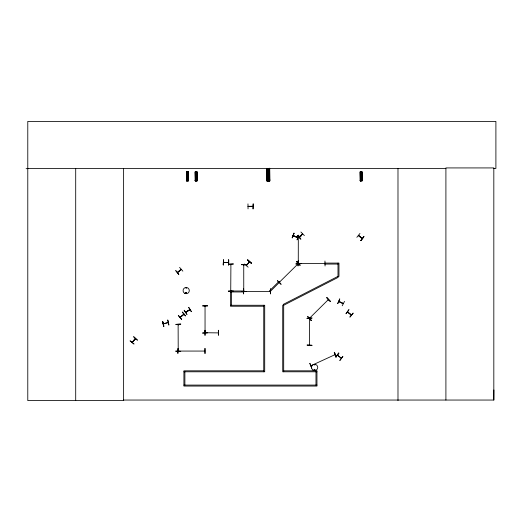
<?xml version="1.0" encoding="UTF-8"?>
<svg xmlns="http://www.w3.org/2000/svg" width="522" height="522" viewBox="0 0 522 522"><rect width="100%" height="100%" fill="white"/><g stroke="black" fill="none" stroke-linecap="round" stroke-linejoin="round"><path stroke-width="0.78" d="M493.46 168.469L495.9 168.469L495.9 121.404L27.783 121.404L27.783 400.596L123.688 400.596L123.623 400.048L493.819 400.048L493.89 389.954M178.165 324.384L178.172 324.938L178.361 324.397M230.959 290.871L230.731 290.421L230.737 290.976M243.937 264.791L243.741 265.333L243.741 264.778M324.416 263.59L324.952 263.388L298.271 263.61L298.31 236.929M298.264 263.14L298.31 263.662M185.721 292.79C186.556 294.525 186.811 291.596 185.799 292.692M185.858 292.829C186.55 294.154 186.498 291.694 185.897 292.992M314.153 369.739C315.405 368.127 314.897 371.481 314.205 369.622M314.897 364.891L314.401 364.682L314.851 364.943M314.309 369.654C314.91 370.868 315.047 368.8 314.375 369.589M186.184 312.019L185.623 312.156L189.91 309.807M189.453 309.82L189.838 309.585L185.682 312.058M358.399 235.507L362.235 238.639L358.314 235.507M358.908 235.663L358.497 235.331M337.375 355.273L341.316 358.209M347.522 311.928L351.286 315.014M348.017 312.11L347.659 311.758M358.568 235.383L362.34 238.463L361.844 238.384M347.476 311.96L351.463 314.883L350.98 314.779M178.361 324.873L178.119 324.436L178.217 351.097M205.022 306.146L205.25 306.577M205.244 332.644L205.27 332.299M230.717 290.486L230.737 290.924L230.907 264.315L230.685 264.713M243.715 264.882L243.944 265.228M298.284 237.034L298.31 237.484M163.321 323.764L168.025 322.446M246.391 265.639L249.542 261.809M135.459 338.667L132.17 342.328M311.438 365.537L310.995 365.7L335.222 354.568M298.349 263.551L279.329 282.291L279.851 282.095M298.049 263.891L298.708 263.388M310.016 318.218L309.605 318.883M328.56 299.693L328.07 299.824M177.78 272.106L177.363 272.464M180.051 317.272L183.953 314.205L180.201 317.369M293.919 233.171L292.209 237.862L293.899 233.164M292.176 237.849L294.121 233.256M293.54 235.872L293.24 235.468M205.048 306.042L205.048 332.749M205.244 332.736L218.131 332.892M243.937 291.472L243.911 290.982M298.506 237.412L298.525 236.981M309.402 318.342L309.402 318.896L309.572 318.342M338.817 301.514L343.372 303.478M342.217 305.788L344.513 301.357M178.165 351.091L178.668 351.045L178.217 350.823M244.244 291.256L243.794 291.211M269.946 291.237L270.331 291.452M248.041 206.301L253.033 206.301L248.094 206.471M223.507 262.331L228.505 262.559M302.623 233.967L299.217 237.399M181.219 269.456L177.46 272.608M180.09 317.239L180.429 316.945M310.903 365.504L311.334 365.354M356.839 237.34L359.965 233.451M360.735 240.518L363.912 236.668M349.877 316.952L353.035 313.089M350.021 317.069L353.192 313.22M338.771 353.061L335.816 357.087L338.752 353.042M335.79 357.061L338.915 353.172M178.165 350.875L178.563 351.097M204.755 351.065L178.217 351.071M269.894 291.263L270.331 291.243M324.971 263.59L324.482 263.61M223.56 262.331L228.395 262.553M248.146 267.173L244.303 263.995M133.612 336.84L137.286 340.207M135.302 338.53L132.275 342.288M133.965 343.933L130.056 340.82L133.919 343.985M297.873 263.786L298.153 263.434M279.792 282.134L279.459 282.441M280.98 284.327L277.443 280.803M326.909 297.651L330.263 301.357L326.889 297.671M297.325 235.579L300.855 239.109M299.067 237.249L302.466 233.81M304.378 235.579L300.9 232.003M179.581 267.388L182.857 271.153M177.402 272.432L181.121 269.208L180.938 269.659M177.5 272.647L181.31 269.378M181.676 319.275L178.478 315.445M183.835 314.022L183.64 314.485M180.181 317.454L183.992 314.185M230.907 290.924L230.959 290.526M334.798 354.738L335.15 354.582M328.221 300.019L328.39 299.576L309.357 318.394L309.383 318.831M188.625 307.504L191.287 311.725M185.728 312.358L190.041 309.794M186.967 314.361L184.149 310.238L186.909 314.394M178.341 351.097L178.361 350.556L178.165 351.045M293.318 235.507L297.625 237.595M168.097 322.713L163.412 323.914M334.217 352.383L336.357 356.891M335.248 354.751L334.896 354.94M343.248 303.615L338.83 301.403M246.338 265.62L249.412 261.698M204.722 351.097L204.272 351.052M337.486 355.117L341.271 358.203M268.21 180.853L268.543 180.847L268.236 180.318M186.184 288.268L186.184 287.72L186.126 288.235M218.366 330.289L218.385 335.281L218.405 330.289M205.029 335.281L205.015 330.296L204.996 335.281M266.99 168.913L269.482 168.88M267.003 169.826L269.496 169.8M195.202 180.893L197.127 180.866L197.029 171.849L195.104 171.882L195.241 180.893M267.016 171.196L269.509 171.17M186.517 172.795L188.181 172.775M195.248 172.795L196.911 172.775M267.029 172.417L269.522 172.384M186.524 173.402L188.188 173.389M195.254 173.402L196.918 173.389M361.492 171.855L362.079 171.849L362.131 180.866L360.252 180.893L360.154 171.882L361.948 171.862L362.046 180.866M186.53 174.322L188.194 174.302M195.261 174.322L196.924 174.302M267.042 173.787L269.535 173.761M360.291 172.795L361.955 172.775M186.537 175.131L188.201 175.111M195.267 175.131L196.931 175.111M360.297 173.402L361.961 173.389M186.55 176.044L188.214 176.025M195.28 176.044L196.944 176.025M360.31 174.322L361.974 174.302M360.317 175.131L361.981 175.111M360.324 176.044L361.987 176.025M186.589 179.966L188.253 179.953M195.319 179.966L196.983 179.953M186.315 180.227L188.533 180.207M186.321 180.299L188.533 180.273M195.045 180.227L197.264 180.207M195.052 180.299L197.264 180.273M267.107 179.666L269.6 179.64M266.696 180.168L270.024 180.031M268.158 180.286L268.556 180.299M360.369 179.966L362.033 179.953M266.794 168.338L266.938 181.049L269.809 181.01L269.665 168.293L269.75 181.01M360.095 180.227L362.314 180.207M360.095 180.299L362.314 180.273M295.902 236.668L300.887 236.662M295.902 236.877L300.887 236.844M298.238 261.007L298.016 265.998L298.173 261.007M324.952 261.007L325.056 265.998M233.314 263.995L228.329 264.276L233.314 263.969M241.327 264.517L246.319 264.504M241.334 264.726L246.319 264.693M243.637 293.847L243.67 288.855M228.329 291.061L230.47 291.048M228.329 291.243L233.314 290.989M241.334 291.504L246.319 291.504M269.913 291.459L270.344 291.433L243.794 291.485M202.634 305.781L207.625 305.768M202.64 305.99L207.625 305.957M205.029 306.525L205.218 306.094M311.986 345.29L306.995 345.068L311.986 345.316M178.1 348.468L177.871 353.453L178.028 348.468M205.087 348.461L205.094 353.453M204.324 350.875L204.755 350.856M175.757 351.182L180.749 351.358L175.757 351.11M26.1 168.665L27.783 168.658M27.783 168.469L445.905 168.469M248.041 208.885L247.97 203.893M253.033 208.885L253.287 203.893M228.492 259.923L228.492 264.908M223.488 262.612L228.505 262.612M337.995 264.06L324.691 264.06L324.691 263.095L338.967 263.095L338.967 276.399L337.995 276.399L337.995 263.095M243.754 290.995L230.456 290.995L230.476 306.238L263.74 306.238M230.456 291.961L243.754 291.961L243.741 264.83M230.476 305.266L264.706 305.266L264.706 371.788L183.914 371.788M263.74 370.816L183.914 370.816L183.914 386.058L316.952 386.058L316.952 370.816L283.694 370.816M316.952 371.788L282.722 371.788L282.722 305.266L283.694 305.266L338.158 277.365L337.714 276.503L283.25 304.404L283.694 305.266L283.694 371.788M183.914 385.086L316.952 385.086M205.263 332.677L205.244 332.299M297.723 237.366L297.286 237.412M297.755 237.595L293.194 235.67M293.11 235.69L297.736 237.64M338.765 301.488L343.254 303.739M351.234 315.02L347.437 311.921M230.737 264.817L230.737 264.315M309.383 344.983L309.572 318.394L310.016 318.192M247.735 259.943L251.539 263.173M247.617 260.087L251.421 263.316M133.736 336.697L137.456 340.018M296.535 261.711L300.111 265.196M326.759 297.801L330.289 301.331M277.573 280.673L281.123 284.183M307.778 316.789L311.353 320.267M297.299 235.605L300.829 239.135M182.465 312.032L185.519 315.986L182.295 312.176M178.289 315.608L181.539 319.392M188.84 307.373L191.443 311.627M334.445 352.278L336.527 356.813M162.629 321.454L163.921 326.276M162.453 321.5L163.745 326.322M361.857 171.855L361.916 180.866M361.753 171.855L361.811 180.866M361.622 171.855L361.7 180.866M361.531 171.855L361.596 180.873M360.741 171.875L360.826 180.886M360.604 171.875L360.722 180.886M360.519 171.875L360.689 180.886M360.415 171.875L360.506 180.893M360.284 171.882L360.382 180.893M360.16 171.882L360.291 180.893M269.502 168.293L269.62 181.01M269.482 181.01L269.345 168.299L269.424 181.01M269.189 168.299L269.267 181.017M269.13 181.017L269.019 168.299L269.104 181.017M268.817 169.095L268.902 172.273M268.869 173.865L268.987 180.22M268.752 181.023L267.988 181.03M267.675 169.121L267.649 172.299M267.714 173.891L267.786 179.451M267.349 169.121L267.414 181.049M267.192 169.128L267.31 181.049L267.133 169.128M266.983 168.332L267.147 181.049M266.853 168.332L266.99 181.049M197.022 171.849L197.088 180.866M196.879 171.855L196.996 180.866M196.768 171.855L196.866 180.866M196.663 171.855L196.794 180.866M196.572 171.855L196.657 180.866M196.442 171.855L196.553 180.873M196.416 180.873L195.913 180.88M195.685 171.875L195.789 180.886M195.541 171.875L195.659 180.886M195.43 171.875L195.535 180.886L195.326 171.875M195.235 171.882L195.319 180.893M188.181 171.855L188.266 180.866M188.135 180.866L188.037 171.855L188.031 180.866M187.829 171.855L187.94 180.866M187.711 171.855L187.855 180.866M187.685 180.873L187.183 180.88M186.922 171.875L187.059 180.886M186.941 180.886L186.811 171.875L186.804 180.886M186.635 171.875L186.693 180.893M186.504 171.882L186.622 180.893M243.415 288.855L243.448 293.847M204.878 348.461L204.911 353.453M493.819 400.048L493.819 167.927L445.905 167.927L445.905 400.048M397.986 168.469L397.986 400.596M315.98 371.788L315.98 385.086M263.74 305.266L263.74 371.788M253.066 203.893L253.066 208.885M231.448 291.961L231.448 305.266M228.747 259.923L228.747 264.908M223.436 259.923L223.436 264.908M184.886 371.788L184.886 385.086M123.616 168.469L123.616 400.596M75.703 168.469L75.703 400.596M187.013 175.49C187.476 176.886 188.109 174.498 187.013 175.49M195.743 175.49C196.213 176.893 196.833 174.478 195.743 175.49M267.74 172.945C268.445 175.059 269.372 171.438 267.74 172.945M360.793 175.49C361.263 176.893 361.883 174.478 360.793 175.49M298.76 235.213L297.064 239.911L298.747 235.213M339.737 298.969L337.754 303.556L339.737 298.969M363.86 236.629L360.917 240.668L363.86 236.629M348.918 309.729L345.962 313.761L348.898 309.716M342.837 356.369L339.894 360.415L342.837 356.369M247.754 259.93L251.402 263.342L247.754 259.93M135.492 338.602L132.17 342.367L135.492 338.602M296.705 261.542L300.059 265.241L296.685 261.555M307.823 316.737L311.177 320.443L307.823 316.737M278.957 281.423L269.554 290.832L270.239 291.517L279.642 282.108L278.957 281.423M175.797 270.637L178.85 274.585L175.77 270.657M309.872 363.377L311.699 368.023L309.859 363.384M162.694 321.435L163.719 326.328L162.688 321.441M167.784 320.071L168.841 324.958L167.784 320.071M188.298 171.849L186.374 171.882L186.478 180.893L188.396 180.866L188.292 171.849M300.894 263.623L295.902 263.93L300.894 263.623M270.657 288.855L270.416 293.84L270.657 288.855M311.98 318.048L306.995 318.355L311.98 318.048M180.742 324.116L175.757 324.403L180.742 324.09M207.625 332.736L202.64 333.043L207.625 332.736M223.507 259.923L223.227 264.908L223.507 259.923M267.636 181.043L267.473 168.325L267.584 181.043M228.564 264.908L228.564 259.923L228.532 264.908M184.631 293.286A3.119 3.119 0 0 0 189.303 290.584A3.119 3.119 0 0 0 184.631 287.883A3.119 3.119 0 0 0 184.631 293.286M313.083 370.105A3.112 3.112 0 0 0 317.748 367.41A3.112 3.112 0 0 0 313.083 364.715A3.112 3.112 0 0 0 313.083 370.105"/></g></svg>
